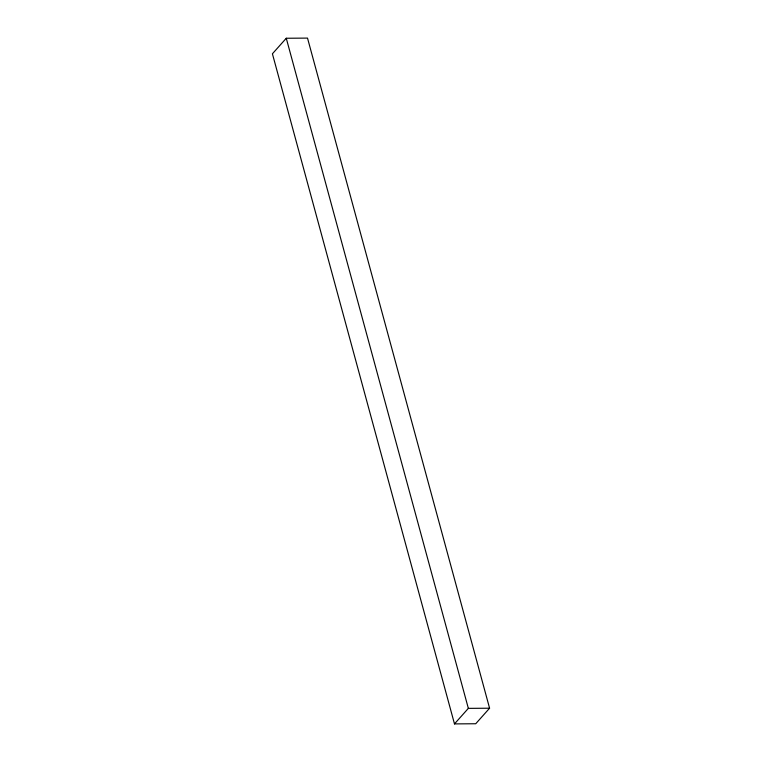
<?xml version="1.0" encoding="UTF-8"?>
<svg xmlns="http://www.w3.org/2000/svg" width="762" height="762" viewBox="0 0 762 762"><rect width="100%" height="100%" fill="white"/><g stroke="black" fill="none" stroke-linecap="round" stroke-linejoin="round"><path stroke-width="1.14" d="M286.274 38.252L272.415 53.788L454.485 723.9L475.726 723.748L489.585 708.212L307.515 38.1L286.274 38.252L468.344 708.365L454.485 723.9M468.344 708.365L489.585 708.212"/></g></svg>
